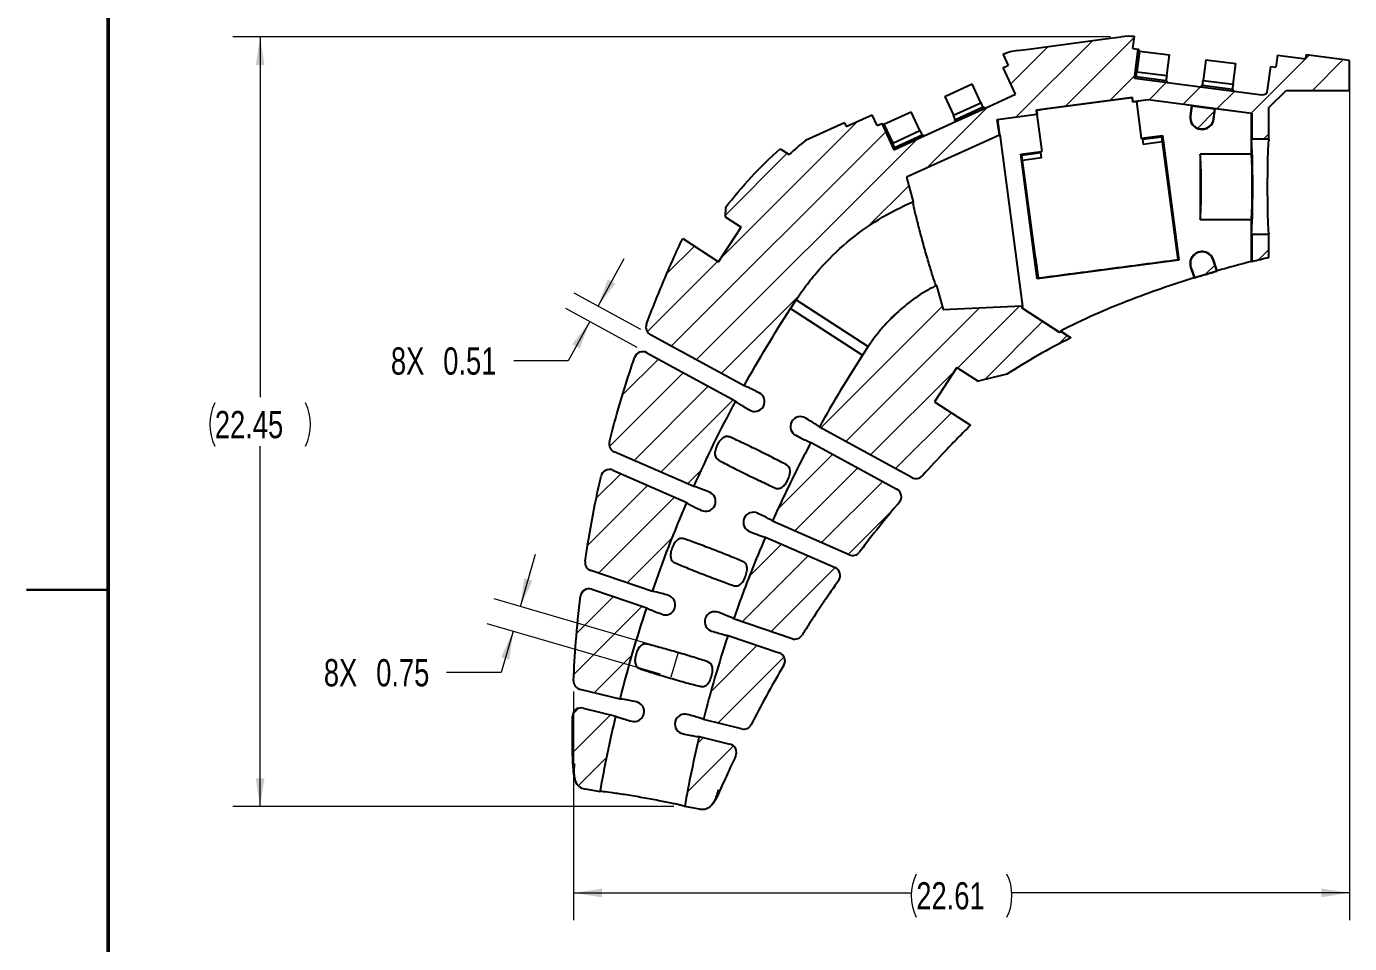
# Model space of a CAD drawing. Header units: millimetres. Extents: x 1 to 107, y 1 to 69.
# Drawn here: x 0.79 to 39.34, y 24.62 to 51.36 of the extents above; entities that cross this region are included whole.
import ezdxf

# ---------------------------------------------------------------- set-up
doc = ezdxf.new("R2010")
doc.units = ezdxf.units.MM
doc.header["$LTSCALE"] = 0.25
doc.header["$PDSIZE"] = -1
doc.linetypes.add('CENTERX2', pattern=[20.32, 12.7, -2.54, 2.54, -2.54])
doc.styles.add('SLDTEXTSTYLE0', font='TXT', dxfattribs={"width": 0.75})
doc.dimstyles.new('SLDDIMSTYLE1', dxfattribs={"dimtxt": 0.79375, "dimasz": 0.8255, "dimexe": 0, "dimexo": 0.0625, "dimgap": 0.198437, "dimtad": 0, "dimtih": 1, "dimtoh": 1, "dimrnd": 1e-09, "dimzin": 12, "dimdsep": 46, "dimtxsty": 'SLDTEXTSTYLE0', "dimsah": 1, "dimcen": 0.09, "dimadec": 0, "dimazin": 3, "dimtfac": 1, "dimtofl": 0, "dimtmove": 0, "dimatfit": 3, "dimfxl": 1, "dimfrac": 2, "dimtolj": 1, "dimtzin": 12, "dimarcsym": 0})
doc.dimstyles.new('SLDDIMSTYLE3', dxfattribs={"dimtxt": 0.79375, "dimasz": 0.8255, "dimexe": 0, "dimexo": 0.0625, "dimgap": 0.198437, "dimtad": 0, "dimtih": 1, "dimtoh": 1, "dimrnd": 1e-09, "dimdsep": 46, "dimtxsty": 'SLDTEXTSTYLE0', "dimsah": 1, "dimcen": 0.09, "dimadec": 0, "dimazin": 2, "dimtfac": 1, "dimtdec": 3, "dimtmove": 0, "dimatfit": 0, "dimfxl": 1, "dimfrac": 2, "dimtolj": 1, "dimtzin": 12, "dimarcsym": 0})
doc.dimstyles.new('SLDDIMSTYLE4', dxfattribs={"dimtxt": 0.79375, "dimasz": 0.8255, "dimexe": 0, "dimexo": 0.0625, "dimgap": 0.198437, "dimtad": 0, "dimtih": 1, "dimtoh": 1, "dimrnd": 1e-09, "dimdsep": 46, "dimtxsty": 'SLDTEXTSTYLE0', "dimsah": 1, "dimcen": 0.09, "dimadec": 0, "dimazin": 2, "dimtfac": 1, "dimtmove": 0, "dimatfit": 0, "dimfxl": 1, "dimfrac": 2, "dimtolj": 1, "dimtzin": 12, "dimarcsym": 0})

# ---------------------------------------------------------------- blocks, each defined once
blk = doc.blocks.new('_D_2')
at = {"color": 7, "linetype": 'Continuous', "lineweight": 18}
for p, q in [((15.185, 34.44), (15.63, 35.964)), ((19.474, 33.188), (14.423, 34.662)), ((19.263, 32.468), (14.213, 33.942)), ((14.975, 33.72), (14.623, 32.516)), ((14.623, 32.516), (13.036, 32.516))]:
    blk.add_line(p, q, dxfattribs=at)
for points in [[(15.185, 34.44), (15.538, 35.196), (15.294, 35.268)], [(14.975, 33.72), (14.622, 32.963), (14.865, 32.892)]]:
    blk.add_solid(points, dxfattribs=at)
at = {"color": 7, "linetype": 'Continuous', "lineweight": 18, "char_height": 0.7937, "attachment_point": 1, "style": 'SLDTEXTSTYLE0'}
for s, insert in [('8X', (9.459, 32.909)), ('0.75', (10.983, 32.909))]:
    blk.add_mtext(s, dxfattribs=dict(at, insert=insert))
blk = doc.blocks.new('_D_3')
at = {"color": 7, "linetype": 'Continuous', "lineweight": 18}
for p, q in [((17.448, 43.198), (18.208, 44.591)), ((18.694, 42.517), (16.751, 43.578)), ((18.59, 41.995), (16.507, 43.132)), ((17.204, 42.752), (16.577, 41.604)), ((16.577, 41.604), (14.99, 41.604))]:
    blk.add_line(p, q, dxfattribs=at)
for points in [[(17.448, 43.198), (17.955, 43.861), (17.732, 43.983)], [(17.204, 42.752), (16.697, 42.088), (16.92, 41.966)]]:
    blk.add_solid(points, dxfattribs=at)
at = {"color": 7, "linetype": 'Continuous', "lineweight": 18, "char_height": 0.7937, "attachment_point": 1, "style": 'SLDTEXTSTYLE0'}
for s, insert in [('8X', (11.412, 41.997)), ('0.51', (12.937, 41.997))]:
    blk.add_mtext(s, dxfattribs=dict(at, insert=insert))
blk = doc.blocks.new('_D_4')
at = {"color": 7, "linetype": 'Continuous', "lineweight": 18}
for p, q in [((32.381, 51.054), (6.808, 51.054)), ((7.602, 51.054), (7.602, 40.542)), ((7.602, 28.608), (7.602, 39.121)), ((19.654, 28.608), (6.808, 28.608))]:
    blk.add_line(p, q, dxfattribs=at)
for centre, start, end in [((7.543, 39.751), 153.4349, 206.5651), ((7.662, 39.751), 333.4349, 26.5651)]:
    blk.add_arc(centre, 1.409, start, end, dxfattribs=at)
for points in [[(7.602, 51.054), (7.475, 50.229), (7.729, 50.229)], [(7.602, 28.608), (7.729, 29.434), (7.475, 29.434)]]:
    blk.add_solid(points, dxfattribs=at)
at = {"color": 7, "linetype": 'Continuous', "lineweight": 18, "insert": (6.283, 40.144), "char_height": 0.7937, "attachment_point": 1, "style": 'SLDTEXTSTYLE0'}
blk.add_mtext('22.45', dxfattribs=at)
blk = doc.blocks.new('_D_5')
at = {"color": 7, "linetype": 'Continuous', "lineweight": 18}
for p, q in [((39.344, 50.047), (39.344, 25.298)), ((16.735, 31.963), (16.735, 25.298)), ((16.735, 26.092), (26.571, 26.092)), ((39.344, 26.092), (29.508, 26.092))]:
    blk.add_line(p, q, dxfattribs=at)
for centre, start, end in [((27.98, 26.012), 153.4349, 206.5651), ((28.099, 26.012), 333.4349, 26.5651)]:
    blk.add_arc(centre, 1.409, start, end, dxfattribs=at)
for points in [[(16.735, 26.092), (17.561, 25.965), (17.561, 26.219)], [(39.344, 26.092), (38.518, 26.219), (38.518, 25.965)]]:
    blk.add_solid(points, dxfattribs=at)
at = {"color": 7, "linetype": 'Continuous', "lineweight": 18, "insert": (26.72, 26.405), "char_height": 0.7937, "attachment_point": 1, "style": 'SLDTEXTSTYLE0'}
blk.add_mtext('22.61', dxfattribs=at)

msp = doc.modelspace()

# ---------------------------------------------------------------- hatches: boundary and pattern name
at = {"linetype": 'Continuous', "lineweight": 18}
h = msp.add_hatch(dxfattribs=at)
h.set_pattern_fill('ANSI31', scale=0.25, style=0)
edge = h.paths.add_edge_path(flags=0)
edge.add_line((21.616, 45.5), (20.962, 44.494))
edge.add_line((20.962, 44.494), (19.914, 45.175))
edge.add_spline(control_points=[(19.914, 45.175), (19.82, 44.971), (19.631, 44.564), (19.275, 43.741), (19.023, 43.109), (18.862, 42.682), (18.859, 42.672)], knot_values=[0, 0, 0, 0, 0.039417, 0.078928, 0.158207, 0.160045, 0.160045, 0.160045, 0.160045], weights=[1, 1, 1, 1, 1, 1, 1], degree=3, periodic=0)
edge.add_arc((19.093, 42.584), 0.25, 159.4309, 241.3603)
edge.add_line((18.973, 42.365), (21.703, 40.874))
edge.add_spline(control_points=[(21.703, 40.874), (22.132, 41.648), (22.588, 42.408), (23.059, 43.132)], knot_values=[0, 0, 0, 0, 0.114096, 0.114096, 0.114096, 0.114096], weights=[1, 1, 1, 1], degree=3, periodic=0)
edge.add_line((23.059, 43.132), (23.225, 43.389))
edge.add_spline(control_points=[(23.225, 43.389), (23.303, 43.508), (23.4, 43.648), (23.587, 43.9), (23.685, 44.023), (23.99, 44.384), (24.209, 44.612), (24.907, 45.258), (25.429, 45.636), (26.203, 46.053), (26.416, 46.155), (26.632, 46.246)], knot_values=[0, 0, 0, 0, 0.017506, 0.017506, 0.035012, 0.035012, 0.070025, 0.070025, 0.140049, 0.140049, 0.166151, 0.166151, 0.166151, 0.166151], weights=[1, 1, 1, 1, 1, 1, 1, 1, 1, 1, 1, 1], degree=3, periodic=0)
edge.add_line((26.632, 46.246), (26.436, 46.956))
edge.add_line((26.436, 46.956), (29.14, 48.181))
edge.add_line((29.14, 48.181), (29.079, 48.642))
edge.add_line((29.079, 48.642), (30.235, 48.795))
edge.add_line((30.235, 48.795), (30.219, 48.919))
edge.add_line((30.219, 48.919), (33.017, 49.289))
edge.add_line((33.017, 49.289), (33.033, 49.165))
edge.add_line((33.033, 49.165), (33.472, 49.223))
edge.add_line((33.472, 49.223), (36.497, 48.828))
edge.add_line((36.497, 48.828), (36.497, 48.064))
edge.add_line((36.497, 48.064), (36.996, 48.064))
edge.add_line((36.996, 48.064), (36.996, 48.989))
edge.add_line((36.996, 48.989), (37.496, 49.489))
edge.add_line((37.496, 49.489), (39.344, 49.489))
edge.add_line((39.344, 49.489), (39.344, 50.364))
edge.add_line((39.344, 50.364), (38.083, 50.529))
edge.add_line((38.083, 50.529), (38.067, 50.406))
edge.add_line((38.067, 50.406), (37.244, 50.514))
edge.add_line((37.244, 50.514), (37.199, 50.167))
edge.add_line((37.199, 50.167), (37.049, 50.186))
edge.add_line((37.049, 50.186), (36.958, 49.493))
edge.add_ellipse((36.809, 49.513), major_axis=(0.092, -0.119), ratio=0.998783, start_angle=-44.9302, end_angle=44.9302, ccw=False)
edge.add_line((36.79, 49.364), (35.973, 49.471))
edge.add_line((35.973, 49.471), (35.006, 49.597))
edge.add_line((35.006, 49.597), (34.04, 49.724))
edge.add_line((34.04, 49.724), (33.074, 49.85))
edge.add_line((33.074, 49.85), (33.184, 50.692))
edge.add_line((33.184, 50.692), (33.034, 50.711))
edge.add_line((33.034, 50.711), (33.08, 51.058))
edge.add_arc((32.905, 49.492), 1.576, 83.6398, 97.5299)
edge.add_line((32.698, 51.054), (32.374, 51.011))
edge.add_line((32.374, 51.011), (29.995, 50.697))
edge.add_line((29.995, 50.697), (29.671, 50.654))
edge.add_arc((29.877, 49.092), 1.576, 97.5299, 113.5951)
edge.add_line((29.247, 50.536), (29.393, 50.218))
edge.add_line((29.393, 50.218), (29.255, 50.155))
edge.add_line((29.255, 50.155), (29.61, 49.384))
edge.add_line((29.61, 49.384), (28.724, 48.977))
edge.add_line((28.724, 48.977), (27.839, 48.57))
edge.add_line((27.839, 48.57), (26.954, 48.163))
edge.add_line((26.954, 48.163), (26.068, 47.756))
edge.add_line((26.068, 47.756), (25.714, 48.527))
edge.add_line((25.714, 48.527), (25.576, 48.464))
edge.add_line((25.576, 48.464), (25.43, 48.782))
edge.add_line((25.43, 48.782), (24.676, 48.435))
edge.add_line((24.676, 48.435), (24.624, 48.548))
edge.add_line((24.624, 48.548), (23.495, 48.029))
edge.add_arc((31.326, 38.26), 12.521, 128.7185, 131.606)
edge.add_line((23.013, 47.622), (22.752, 47.791))
edge.add_spline(control_points=[(22.752, 47.791), (22.652, 47.702), (22.554, 47.61), (22.458, 47.518), (21.991, 47.071), (21.557, 46.587), (21.163, 46.074)], knot_values=[0.002844, 0.002844, 0.002844, 0.002844, 0.003246, 0.003246, 0.003246, 0.005192, 0.005192, 0.005192, 0.005192], weights=[1, 1, 1, 1, 1, 1, 1], degree=3, periodic=0)
edge.add_spline(control_points=[(21.163, 46.074), (21.158, 45.984), (21.153, 45.894), (21.148, 45.804)], knot_values=[0, 0, 0, 0, 1, 1, 1, 1], weights=[1, 1, 1, 1], degree=3, periodic=0)
edge.add_line((21.148, 45.804), (21.616, 45.5))
h = msp.add_hatch(dxfattribs=at)
h.set_pattern_fill('ANSI31', scale=0.25, style=0)
edge = h.paths.add_edge_path(flags=0)
edge.add_line((34.747, 49.034), (34.709, 48.748))
edge.add_arc((35.045, 48.704), 0.339, 172.5491, 352.5491)
edge.add_line((35.381, 48.66), (35.419, 48.946))
edge.add_line((35.419, 48.946), (34.747, 49.034))
h = msp.add_hatch(dxfattribs=at)
h.set_pattern_fill('ANSI31', scale=0.25, style=0)
edge = h.paths.add_edge_path(flags=0)
edge.add_line((36.497, 45.294), (36.497, 44.493))
edge.add_arc((44.094, 14.464), 30.975, 103.2482, 104.1981, ccw=False)
edge.add_line((36.996, 44.615), (36.996, 45.294))
edge.add_line((36.996, 45.294), (36.497, 45.294))
h = msp.add_hatch(dxfattribs=at)
h.set_pattern_fill('ANSI31', scale=0.25, style=0)
edge = h.paths.add_edge_path(flags=0)
edge.add_line((35.475, 44.228), (35.367, 44.552))
edge.add_arc((35.045, 44.444), 0.339, 18.5217, 198.5217)
edge.add_line((34.724, 44.337), (34.826, 44.032))
edge.add_line((34.826, 44.032), (35.475, 44.228))
h = msp.add_hatch(dxfattribs=at)
h.set_pattern_fill('ANSI31', scale=0.25, style=0)
edge = h.paths.add_edge_path(flags=0)
edge.add_line((27.252, 40.409), (27.906, 41.416))
edge.add_line((27.906, 41.416), (28.52, 41.017))
edge.add_spline(control_points=[(28.52, 41.017), (28.8, 41.084), (29.079, 41.152), (29.358, 41.22)], knot_values=[0, 0, 0, 0, 1, 1, 1, 1], weights=[1, 1, 1, 1], degree=3, periodic=0)
edge.add_spline(control_points=[(29.358, 41.22), (29.94, 41.59), (30.535, 41.932), (31.223, 42.277)], knot_values=[0, 0, 0, 0, 1, 1, 1, 1], weights=[1, 1, 1, 1], degree=3, periodic=0)
edge.add_line((31.223, 42.277), (30.951, 42.454))
edge.add_line((30.951, 42.454), (30.891, 42.432))
edge.add_line((30.891, 42.432), (29.807, 43.137))
edge.add_line((29.807, 43.137), (29.797, 43.209))
edge.add_line((29.797, 43.209), (27.499, 43.1))
edge.add_line((27.499, 43.1), (27.305, 43.804))
edge.add_spline(control_points=[(27.305, 43.804), (27.263, 43.783), (27.221, 43.761), (26.806, 43.538), (26.455, 43.284), (25.981, 42.846), (25.832, 42.691), (25.627, 42.448), (25.562, 42.365), (25.437, 42.198), (25.385, 42.124), (25.322, 42.027)], knot_values=[0.132251, 0.132251, 0.132251, 0.132251, 0.140049, 0.140049, 0.210074, 0.210074, 0.245086, 0.245086, 0.262592, 0.262592, 0.280098, 0.280098, 0.280098, 0.280098], weights=[1, 1, 1, 1, 1, 1, 1, 1, 1, 1, 1, 1], degree=3, periodic=0)
edge.add_line((25.322, 42.027), (25.156, 41.771))
edge.add_spline(control_points=[(25.156, 41.771), (24.705, 41.077), (24.289, 40.384), (23.897, 39.676)], knot_values=[0.293731, 0.293731, 0.293731, 0.293731, 0.406778, 0.406778, 0.406778, 0.406778], weights=[1, 1, 1, 1], degree=3, periodic=0)
edge.add_line((23.897, 39.676), (26.593, 38.203))
edge.add_arc((26.712, 38.423), 0.25, 241.3603, 318.0987)
edge.add_spline(control_points=[(26.899, 38.256), (27.12, 38.503), (27.463, 38.874), (27.933, 39.361), (28.178, 39.606), (28.301, 39.728)], knot_values=[0, 0, 0, 0, 0.074812, 0.114322, 0.15374, 0.15374, 0.15374, 0.15374], weights=[1, 1, 1, 1, 1, 1], degree=3, periodic=0)
edge.add_line((28.301, 39.728), (27.252, 40.409))
h = msp.add_hatch(dxfattribs=at)
h.set_pattern_fill('ANSI31', scale=0.25, style=0)
edge = h.paths.add_edge_path(flags=0)
edge.add_spline(control_points=[(18.512, 41.704), (18.482, 41.615), (18.31, 41.102), (18.056, 40.284), (17.856, 39.551), (17.777, 39.246)], knot_values=[0.22108, 0.22108, 0.22108, 0.22108, 0.237792, 0.317638, 0.37452, 0.37452, 0.37452, 0.37452], weights=[1, 1, 1, 1, 1, 1], degree=3, periodic=0)
edge.add_arc((18.019, 39.183), 0.25, 165.5217, 246.3152)
edge.add_line((17.919, 38.954), (20.239, 37.937))
edge.add_spline(control_points=[(20.239, 37.937), (20.525, 38.58), (20.83, 39.214), (21.252, 40.036), (21.355, 40.232), (21.46, 40.427)], knot_values=[0, 0, 0, 0, 0.091082, 0.091082, 0.119667, 0.119667, 0.119667, 0.119667], weights=[1, 1, 1, 1, 1, 1], degree=3, periodic=0)
edge.add_line((21.46, 40.427), (18.869, 41.843))
edge.add_arc((18.749, 41.623), 0.25, 61.3603, 161.1824)
h = msp.add_hatch(dxfattribs=at)
h.set_pattern_fill('ANSI31', scale=0.25, style=0)
edge = h.paths.add_edge_path(flags=0)
edge.add_spline(control_points=[(25.065, 36.03), (25.204, 36.214), (25.564, 36.681), (25.955, 37.161), (26.205, 37.458), (26.226, 37.483)], knot_values=[0, 0, 0, 0, 0.051354, 0.131199, 0.138403, 0.138403, 0.138403, 0.138403], weights=[1, 1, 1, 1, 1, 1], degree=3, periodic=0)
edge.add_arc((26.035, 37.644), 0.25, 319.8224, 421.3603)
edge.add_line((26.155, 37.864), (23.654, 39.229))
edge.add_spline(control_points=[(23.654, 39.229), (23.559, 39.053), (23.466, 38.876), (23.077, 38.117), (22.794, 37.529), (22.528, 36.933)], knot_values=[0.43041, 0.43041, 0.43041, 0.43041, 0.458254, 0.458254, 0.548623, 0.548623, 0.548623, 0.548623], weights=[1, 1, 1, 1, 1, 1], degree=3, periodic=0)
edge.add_line((22.528, 36.933), (24.765, 35.951))
edge.add_arc((24.865, 36.18), 0.25, 246.3152, 322.9318)
h = msp.add_hatch(dxfattribs=at)
h.set_pattern_fill('ANSI31', scale=0.25, style=0)
edge = h.paths.add_edge_path(flags=0)
edge.add_spline(control_points=[(17.534, 38.243), (17.484, 38.021), (17.343, 37.366), (17.191, 36.54), (17.096, 35.937), (17.071, 35.767)], knot_values=[0.436695, 0.436695, 0.436695, 0.436695, 0.477919, 0.558258, 0.589753, 0.589753, 0.589753, 0.589753], weights=[1, 1, 1, 1, 1, 1], degree=3, periodic=0)
edge.add_arc((17.318, 35.73), 0.25, 171.5309, 251.2701)
edge.add_line((17.238, 35.493), (19.031, 34.885))
edge.add_spline(control_points=[(19.031, 34.885), (19.204, 35.383), (19.387, 35.877), (19.726, 36.737), (19.877, 37.105), (20.035, 37.471)], knot_values=[0, 0, 0, 0, 0.068122, 0.068122, 0.11964, 0.11964, 0.11964, 0.11964], weights=[1, 1, 1, 1, 1, 1], degree=3, periodic=0)
edge.add_line((20.035, 37.471), (17.879, 38.417))
edge.add_arc((17.778, 38.188), 0.25, 66.3152, 167.2674)
h = msp.add_hatch(dxfattribs=at)
h.set_pattern_fill('ANSI31', scale=0.25, style=0)
edge = h.paths.add_edge_path(flags=0)
edge.add_spline(control_points=[(23.394, 33.609), (23.459, 33.712), (23.722, 34.126), (24.077, 34.658), (24.372, 35.08), (24.459, 35.202)], knot_values=[0, 0, 0, 0, 0.026784, 0.107123, 0.140358, 0.140358, 0.140358, 0.140358], weights=[1, 1, 1, 1, 1, 1], degree=3, periodic=0)
edge.add_arc((24.255, 35.347), 0.25, 324.6467, 426.3152)
edge.add_line((24.355, 35.576), (22.324, 36.467))
edge.add_spline(control_points=[(22.324, 36.467), (22.179, 36.13), (22.04, 35.791), (21.727, 34.998), (21.558, 34.542), (21.399, 34.083)], knot_values=[0.572075, 0.572075, 0.572075, 0.572075, 0.622778, 0.622778, 0.690079, 0.690079, 0.690079, 0.690079], weights=[1, 1, 1, 1, 1, 1], degree=3, periodic=0)
edge.add_line((21.399, 34.083), (23.102, 33.505))
edge.add_arc((23.182, 33.742), 0.25, 251.2701, 327.8523)
h = msp.add_hatch(dxfattribs=at)
h.set_pattern_fill('ANSI31', scale=0.25, style=0)
edge = h.paths.add_edge_path(flags=0)
edge.add_spline(control_points=[(16.934, 34.741), (16.882, 34.298), (16.802, 33.477), (16.752, 32.658), (16.735, 32.281)], knot_values=[0.653159, 0.653159, 0.653159, 0.653159, 0.735171, 0.805604, 0.805604, 0.805604, 0.805604], weights=[1, 1, 1, 1, 1], degree=3, periodic=0)
edge.add_arc((16.985, 32.27), 0.25, 177.4633, 256.225)
edge.add_line((16.925, 32.027), (18.089, 31.742))
edge.add_spline(control_points=[(18.089, 31.742), (18.316, 32.638), (18.576, 33.526), (18.868, 34.404)], knot_values=[0, 0, 0, 0, 0.119694, 0.119694, 0.119694, 0.119694], weights=[1, 1, 1, 1], degree=3, periodic=0)
edge.add_line((18.868, 34.404), (17.263, 34.948))
edge.add_arc((17.182, 34.711), 0.25, 71.2701, 173.2837)
h = msp.add_hatch(dxfattribs=at)
h.set_pattern_fill('ANSI31', scale=0.25, style=0)
edge = h.paths.add_edge_path(flags=0)
edge.add_spline(control_points=[(21.911, 31.003), (22.052, 31.278), (22.361, 31.861), (22.685, 32.432), (22.861, 32.732)], knot_values=[0, 0, 0, 0, 0.066572, 0.142208, 0.142208, 0.142208, 0.142208], weights=[1, 1, 1, 1, 1], degree=3, periodic=0)
edge.add_arc((22.646, 32.859), 0.25, 329.5685, 431.2701)
edge.add_line((22.726, 33.096), (21.235, 33.601))
edge.add_spline(control_points=[(21.235, 33.601), (20.966, 32.791), (20.727, 31.972), (20.517, 31.146)], knot_values=[0.713532, 0.713532, 0.713532, 0.713532, 0.831663, 0.831663, 0.831663, 0.831663], weights=[1, 1, 1, 1], degree=3, periodic=0)
edge.add_line((20.517, 31.146), (21.629, 30.874))
edge.add_arc((21.689, 31.117), 0.25, 256.225, 332.8713)
h = msp.add_hatch(dxfattribs=at)
h.set_pattern_fill('ANSI31', scale=0.25, style=0)
edge = h.paths.add_edge_path(flags=0)
edge.add_spline(control_points=[(16.715, 29.852), (16.726, 29.459), (16.884, 29.152), (17.091, 29.116)], knot_values=[0, 0, 0, 0, 1, 1, 1, 1], weights=[1, 1, 1, 1], degree=3, periodic=0)
edge.add_line((17.091, 29.116), (17.51, 29.042))
edge.add_spline(control_points=[(17.51, 29.042), (17.64, 29.781), (17.793, 30.517), (17.968, 31.248)], knot_values=[0, 0, 0, 0, 0.097368, 0.097368, 0.097368, 0.097368], weights=[1, 1, 1, 1], degree=3, periodic=0)
edge.add_line((17.968, 31.248), (17.015, 31.482))
edge.add_arc((16.955, 31.239), 0.25, 76.225, 179.2231)
edge.add_spline(control_points=[(16.705, 31.242), (16.702, 31.02), (16.7, 30.564), (16.707, 30.101), (16.714, 29.86), (16.715, 29.852)], knot_values=[0.870328, 0.870328, 0.870328, 0.870328, 0.911882, 0.955967, 0.957477, 0.957477, 0.957477, 0.957477], weights=[1, 1, 1, 1, 1, 1], degree=3, periodic=0)
h = msp.add_hatch(dxfattribs=at)
h.set_pattern_fill('ANSI31', scale=0.25, style=0)
edge = h.paths.add_edge_path(flags=0)
edge.add_spline(control_points=[(20.402, 28.532), (20.682, 28.483), (20.847, 28.727), (21, 29.081)], knot_values=[0, 0, 0, 0, 1, 1, 1, 1], weights=[1, 1, 1, 1], degree=3, periodic=0)
edge.add_spline(control_points=[(21, 29.081), (21.078, 29.259), (21.228, 29.595), (21.383, 29.927), (21.457, 30.083)], knot_values=[0, 0, 0, 0, 0.0414, 0.078277, 0.078277, 0.078277, 0.078277], weights=[1, 1, 1, 1, 1], degree=3, periodic=0)
edge.add_arc((21.232, 30.19), 0.25, 334.5858, 436.225)
edge.add_line((21.291, 30.433), (20.396, 30.653))
edge.add_spline(control_points=[(20.396, 30.653), (20.234, 29.975), (20.093, 29.293), (19.972, 28.608)], knot_values=[0.85516, 0.85516, 0.85516, 0.85516, 0.951825, 0.951825, 0.951825, 0.951825], weights=[1, 1, 1, 1], degree=3, periodic=0)
edge.add_line((19.972, 28.608), (20.402, 28.532))

# ---------------------------------------------------------------- linework, layer by layer
at = {"color": 7, "linetype": 'Continuous', "lineweight": 50}
msp.add_line((3.175, 3.175), (3.175, 66.675), dxfattribs=at)
at = {"color": 7, "linetype": 'Continuous', "lineweight": 25}
for p, q in [((29.995, 50.697), (32.374, 51.011)), ((32.374, 51.011), (32.698, 51.054)), ((33.034, 50.711), (33.08, 51.058)), ((29.247, 50.536), (29.393, 50.218)), ((29.671, 50.654), (29.995, 50.697)), ((33.034, 50.711), (33.184, 50.692)), ((33.074, 49.85), (33.184, 50.692)), ((33.226, 50.637), (33.148, 50.036)), ((33.226, 50.637), (33.184, 50.692)), ((33.226, 50.637), (34.095, 50.523)), ((34.017, 49.922), (34.095, 50.523)), ((37.244, 50.514), (37.199, 50.167)), ((37.244, 50.514), (38.067, 50.406)), ((38.067, 50.406), (38.083, 50.529)), ((39.344, 50.364), (38.083, 50.529)), ((29.255, 50.155), (29.393, 50.218)), ((29.61, 49.384), (29.255, 50.155)), ((35.159, 50.384), (35.08, 49.783)), ((35.159, 50.384), (36.028, 50.271)), ((35.949, 49.669), (36.028, 50.271)), ((36.958, 49.493), (37.049, 50.186)), ((37.049, 50.186), (37.199, 50.167)), ((39.344, 49.489), (39.344, 50.364)), ((33.074, 49.85), (33.123, 49.888)), ((33.074, 49.85), (34.04, 49.724)), ((34.002, 49.773), (33.123, 49.888)), ((33.148, 50.036), (34.017, 49.922)), ((34.04, 49.724), (34.002, 49.773)), ((35.08, 49.783), (35.949, 49.669)), ((27.549, 49.317), (28.346, 49.683)), ((28.599, 49.132), (28.346, 49.683)), ((28.724, 48.977), (29.61, 49.384)), ((34.04, 49.724), (35.006, 49.597)), ((35.006, 49.597), (35.056, 49.635)), ((35.006, 49.597), (35.973, 49.471)), ((35.935, 49.52), (35.056, 49.635)), ((35.973, 49.471), (35.935, 49.52)), ((35.973, 49.471), (36.79, 49.364)), ((36.996, 48.989), (37.496, 49.489)), ((37.496, 49.489), (39.344, 49.489)), ((27.549, 49.317), (27.803, 48.766)), ((27.803, 48.766), (28.599, 49.132)), ((27.839, 48.57), (28.724, 48.977)), ((28.666, 48.998), (27.861, 48.628)), ((28.724, 48.977), (28.666, 48.998)), ((30.219, 48.919), (33.017, 49.289)), ((32.926, 49.266), (30.412, 48.933)), ((33.007, 49.276), (33.017, 49.289)), ((33.007, 49.276), (33.023, 49.152)), ((33.033, 49.165), (33.017, 49.289)), ((33.033, 49.165), (33.023, 49.152)), ((33.033, 49.165), (33.472, 49.223)), ((33.472, 49.212), (33.134, 49.167)), ((33.134, 49.167), (33.275, 48.096)), ((33.472, 49.223), (36.497, 48.828)), ((33.472, 49.212), (33.472, 49.223)), ((34.737, 49.046), (33.472, 49.212)), ((34.737, 49.046), (34.698, 48.749)), ((34.747, 49.034), (34.709, 48.748)), ((35.431, 48.956), (34.737, 49.046)), ((34.747, 49.034), (34.737, 49.046)), ((35.419, 48.946), (34.747, 49.034)), ((36.996, 48.064), (36.996, 48.989)), ((24.676, 48.435), (25.43, 48.782)), ((25.576, 48.464), (25.43, 48.782)), ((25.779, 48.503), (26.575, 48.869)), ((26.828, 48.318), (26.575, 48.869)), ((27.839, 48.57), (27.861, 48.628)), ((29.079, 48.642), (30.235, 48.795)), ((29.14, 48.181), (29.079, 48.642)), ((29.091, 48.633), (29.079, 48.642)), ((30.237, 48.784), (29.091, 48.633)), ((29.091, 48.633), (29.149, 48.197)), ((30.235, 48.795), (30.219, 48.919)), ((30.225, 48.914), (30.219, 48.919)), ((30.225, 48.914), (30.241, 48.79)), ((30.241, 48.79), (30.235, 48.795)), ((30.237, 48.784), (30.241, 48.79)), ((30.237, 48.784), (30.378, 47.713)), ((34.709, 48.748), (34.698, 48.749)), ((35.381, 48.66), (35.419, 48.946)), ((35.381, 48.66), (35.392, 48.658)), ((35.392, 48.658), (35.431, 48.956)), ((35.419, 48.946), (35.431, 48.956)), ((36.486, 48.818), (35.431, 48.956)), ((36.486, 48.818), (36.497, 48.828)), ((36.486, 48.027), (36.486, 48.818)), ((36.497, 48.828), (36.497, 48.064)), ((24.624, 48.548), (23.495, 48.029)), ((24.624, 48.548), (24.676, 48.435)), ((25.576, 48.464), (25.714, 48.527)), ((25.714, 48.527), (26.068, 47.756)), ((25.714, 48.527), (25.779, 48.503)), ((25.779, 48.503), (26.032, 47.952)), ((26.032, 47.952), (26.828, 48.318)), ((26.954, 48.163), (27.839, 48.57)), ((29.149, 48.197), (29.14, 48.181)), ((29.16, 48.202), (29.149, 48.197)), ((29.821, 43.199), (29.16, 48.202)), ((26.068, 47.756), (26.954, 48.163)), ((26.068, 47.756), (26.09, 47.814)), ((26.896, 48.184), (26.09, 47.814)), ((29.14, 48.181), (26.436, 46.956)), ((26.954, 48.163), (26.896, 48.184)), ((33.275, 48.096), (33.891, 48.177)), ((33.312, 48.068), (33.275, 48.096)), ((33.312, 48.068), (33.863, 48.141)), ((33.312, 48.068), (33.332, 47.913)), ((33.884, 47.986), (33.332, 47.913)), ((33.863, 48.141), (33.891, 48.177)), ((33.863, 48.141), (33.884, 47.986)), ((33.884, 47.986), (34.261, 45.131)), ((33.891, 48.177), (34.372, 44.537)), ((36.486, 47.627), (36.486, 48.027)), ((36.996, 48.064), (36.497, 48.064)), ((22.752, 47.791), (23.013, 47.622)), ((29.762, 47.631), (30.378, 47.713)), ((30.243, 43.992), (29.762, 47.631)), ((29.799, 47.603), (29.762, 47.631)), ((29.799, 47.603), (30.35, 47.676)), ((29.819, 47.448), (29.799, 47.603)), ((30.371, 47.521), (29.819, 47.448)), ((30.194, 44.615), (29.819, 47.448)), ((30.35, 47.676), (30.378, 47.713)), ((30.371, 47.521), (30.35, 47.676)), ((36.486, 47.627), (34.996, 47.627)), ((34.996, 47.627), (34.996, 45.731)), ((26.436, 46.956), (26.632, 46.246)), ((21.163, 46.074), (21.148, 45.804)), ((20.962, 44.494), (21.616, 45.5)), ((21.148, 45.804), (21.616, 45.5)), ((34.996, 45.731), (36.486, 45.731)), ((36.486, 45.331), (36.486, 45.731)), ((19.914, 45.175), (20.962, 44.494)), ((36.486, 44.502), (36.486, 45.331)), ((36.497, 45.294), (36.996, 45.294)), ((36.497, 45.294), (36.497, 44.493)), ((36.996, 44.615), (36.996, 45.294)), ((34.372, 44.537), (30.243, 43.992)), ((34.346, 44.558), (34.372, 44.537)), ((34.724, 44.337), (34.714, 44.333)), ((34.714, 44.333), (34.816, 44.029)), ((34.724, 44.337), (34.826, 44.032)), ((35.367, 44.552), (35.377, 44.556)), ((35.475, 44.228), (35.367, 44.552)), ((35.486, 44.231), (35.377, 44.556)), ((36.497, 44.493), (36.486, 44.502)), ((30.267, 44.022), (30.243, 43.992)), ((34.823, 44.025), (34.816, 44.029)), ((34.826, 44.032), (34.823, 44.025)), ((34.826, 44.032), (35.475, 44.228)), ((35.475, 44.228), (35.482, 44.224)), ((35.482, 44.224), (35.486, 44.231)), ((27.305, 43.804), (27.499, 43.1)), ((23.059, 43.132), (23.225, 43.389)), ((23.225, 43.389), (25.322, 42.027)), ((27.499, 43.1), (29.797, 43.209)), ((29.807, 43.137), (29.797, 43.209)), ((29.797, 43.209), (29.81, 43.198)), ((29.821, 43.199), (29.81, 43.198)), ((29.81, 43.198), (29.817, 43.143)), ((23.059, 43.132), (25.156, 41.771)), ((29.817, 43.143), (29.807, 43.137)), ((30.891, 42.432), (29.807, 43.137)), ((29.817, 43.143), (30.893, 42.445)), ((30.951, 42.454), (30.891, 42.432)), ((30.893, 42.445), (30.891, 42.432)), ((30.893, 42.445), (30.939, 42.461)), ((30.922, 42.472), (30.939, 42.461)), ((30.939, 42.461), (30.951, 42.46)), ((30.951, 42.454), (30.951, 42.46)), ((30.951, 42.46), (31.215, 42.289)), ((30.951, 42.454), (31.223, 42.277)), ((21.703, 40.874), (18.973, 42.365)), ((25.322, 42.027), (25.156, 41.771)), ((18.869, 41.843), (21.46, 40.427)), ((27.906, 41.416), (27.252, 40.409)), ((27.906, 41.416), (28.52, 41.017)), ((29.358, 41.22), (28.52, 41.017)), ((27.252, 40.409), (28.301, 39.728)), ((26.593, 38.203), (23.897, 39.676)), ((20.239, 37.937), (17.919, 38.954)), ((23.654, 39.229), (26.155, 37.864)), ((17.879, 38.417), (20.035, 37.471)), ((24.765, 35.951), (22.528, 36.933)), ((22.324, 36.467), (24.355, 35.576)), ((19.031, 34.885), (17.238, 35.493)), ((0.793, 34.925), (3.175, 34.925)), ((3.175, 34.925), (0.794, 34.925)), ((17.263, 34.948), (18.868, 34.404)), ((23.102, 33.505), (21.399, 34.083)), ((21.235, 33.601), (22.726, 33.096)), ((18.089, 31.742), (16.925, 32.027)), ((17.015, 31.482), (17.968, 31.248)), ((21.629, 30.874), (20.517, 31.146)), ((20.396, 30.653), (21.291, 30.433)), ((17.51, 29.042), (17.091, 29.116)), ((20.402, 28.532), (19.972, 28.608))]:
    msp.add_line(p, q, dxfattribs=at)
at = {"color": 7, "linetype": 'CENTERX2', "lineweight": 18}
msp.add_line((19.778, 33.099), (19.568, 32.379), dxfattribs=at)
at = {"color": 7, "linetype": 'Continuous', "lineweight": 25}
for centre, radius, start, end in [((32.905, 49.492), 1.576, 83.6398, 97.5299), ((29.877, 49.092), 1.576, 97.5299, 113.5951), ((35.045, 48.704), 0.35, 172.5491, 352.5491), ((35.045, 48.704), 0.339, 172.5491, 352.5491), ((31.326, 38.26), 12.521, 128.7185, 131.606), ((35.045, 44.444), 0.35, 18.5217, 198.5217), ((35.045, 44.444), 0.339, 18.5217, 198.5217), ((44.094, 14.464), 30.986, 104.2141, 106.1293), ((44.094, 14.464), 30.975, 103.2482, 104.1981), ((44.094, 14.464), 30.986, 107.4243, 111.1653), ((40.536, 23.655), 21.131, 111.1653, 117.0623), ((19.093, 42.584), 0.25, 159.4309, 241.3603), ((18.749, 41.623), 0.25, 61.3603, 161.1824), ((18.019, 39.183), 0.25, 165.5217, 246.3152), ((17.778, 38.188), 0.25, 66.3152, 167.2674), ((26.712, 38.423), 0.25, 241.3603, 318.0987), ((26.035, 37.644), 0.25, 319.8224, 61.3603), ((24.865, 36.18), 0.25, 246.3152, 322.9318), ((17.318, 35.73), 0.25, 171.5309, 251.2701), ((24.255, 35.347), 0.25, 324.6467, 66.3152), ((17.182, 34.711), 0.25, 71.2701, 173.2837), ((23.182, 33.742), 0.25, 251.2701, 327.8523), ((22.646, 32.859), 0.25, 329.5685, 71.2701), ((16.985, 32.27), 0.25, 177.4633, 256.225), ((16.955, 31.239), 0.25, 76.225, 179.2231), ((21.689, 31.117), 0.25, 256.225, 332.8713), ((21.232, 30.19), 0.25, 334.5858, 76.225)]:
    msp.add_arc(centre, radius, start, end, dxfattribs=at)
for centre, major_axis, ratio, start_param, end_param in [((33.142, 50.036), (0.019, 0.149), 0.034921, 3.176499, 4.712389), ((34.022, 49.921), (0.019, 0.149), 0.034921, 1.570796, 3.106686), ((35.075, 49.784), (0.019, 0.149), 0.034921, 3.176499, 4.712389), ((35.954, 49.669), (0.019, 0.149), 0.034921, 1.570796, 3.106686), ((36.809, 49.513), (0.092, -0.119), 0.998783, 5.498396, 7.067974), ((28.604, 49.135), (-0.063, 0.136), 0.034921, 1.570796, 3.106686), ((32.927, 49.259), (0.198, 0.026), 0.034921, 1.151382, 1.570796), ((32.943, 49.135), (0.198, 0.026), 0.034921, 0.262714, 1.151382), ((27.798, 48.764), (-0.063, 0.136), 0.034921, 3.176499, 4.712389), ((30.413, 48.927), (0.198, 0.026), 0.034921, 1.570796, 2.787526), ((26.833, 48.321), (-0.063, 0.136), 0.034921, 1.570796, 3.106686), ((26.027, 47.95), (-0.063, 0.136), 0.034921, 3.176499, 4.712389), ((36.497, 46.679), (0, 1.385), 0.034921, 0, 0.231299), ((36.475, 46.679), (0, 1.385), 0.034921, 3.372891, 6.051887), ((36.996, 46.679), (0, 1.385), 0.034921, 0, 3.141593), ((34.985, 46.679), (0, 1), 0.034921, 3.464685, 5.960093), ((36.475, 46.679), (0, 1), 0.034921, 3.464685, 5.960093), ((36.497, 46.679), (0, 1.385), 0.034921, 2.910294, 3.141593)]:
    msp.add_ellipse(centre, major_axis=major_axis, ratio=ratio, start_param=start_param, end_param=end_param, dxfattribs=at)
for points in [[(21.163, 46.074), (21.639, 46.694), (22.17, 47.268), (22.752, 47.791)], [(34.261, 45.131), (34.289, 44.938), (34.318, 44.747), (34.346, 44.558)], [(30.194, 44.615), (30.218, 44.417), (30.243, 44.219), (30.267, 44.022)], [(34.823, 44.025), (35.04, 44.092), (35.266, 44.16), (35.482, 44.224)], [(21.703, 40.874), (22.132, 41.648), (22.588, 42.408), (23.059, 43.132)], [(31.215, 42.289), (31.222, 42.282), (31.225, 42.277), (31.223, 42.277)], [(25.156, 41.771), (24.705, 41.077), (24.289, 40.384), (23.897, 39.676)], [(20.239, 37.937), (20.615, 38.781), (21.021, 39.61), (21.46, 40.427)], [(21.46, 40.427), (21.46, 40.427), (21.46, 40.427), (21.46, 40.427)], [(23.897, 39.676), (23.897, 39.676), (23.897, 39.676), (23.897, 39.676)], [(19.031, 34.885), (19.334, 35.759), (19.669, 36.622), (20.035, 37.471)], [(20.035, 37.471), (20.035, 37.471), (20.035, 37.471), (20.035, 37.471)], [(22.528, 36.933), (22.528, 36.933), (22.528, 36.933), (22.528, 36.933)], [(18.089, 31.742), (18.316, 32.638), (18.576, 33.526), (18.868, 34.404)], [(18.868, 34.404), (18.868, 34.404), (18.868, 34.404), (18.868, 34.404)], [(21.399, 34.083), (21.399, 34.083), (21.399, 34.083), (21.399, 34.083)], [(21.235, 33.601), (20.966, 32.791), (20.727, 31.972), (20.517, 31.146)], [(17.51, 29.042), (17.64, 29.781), (17.793, 30.517), (17.968, 31.248)], [(17.968, 31.248), (17.968, 31.248), (17.968, 31.248), (17.968, 31.248)], [(20.517, 31.146), (20.517, 31.146), (20.517, 31.146), (20.517, 31.146)], [(20.396, 30.653), (20.234, 29.975), (20.093, 29.293), (19.972, 28.608)]]:
    msp.add_open_spline(points, degree=3, dxfattribs=at)
for points, knots in [([(23.225, 43.389), (23.271, 43.46), (23.324, 43.538), (23.434, 43.694), (23.49, 43.77), (23.659, 43.992), (23.778, 44.137), (24.15, 44.556), (24.419, 44.819), (24.996, 45.306), (25.303, 45.529), (25.95, 45.927), (26.288, 46.101), (26.632, 46.246)], [0, 0, 0, 0, 0.0625, 0.0625, 0.125, 0.125, 0.25, 0.25, 0.5, 0.5, 0.75, 0.75, 1, 1, 1, 1]), ([(27.305, 43.804), (27.3, 43.802), (27.286, 43.831), (27.242, 43.951), (27.212, 44.042), (27.142, 44.266), (27.101, 44.401), (27.016, 44.693), (26.971, 44.853), (26.883, 45.17), (26.841, 45.329), (26.763, 45.625), (26.73, 45.76), (26.674, 45.991), (26.654, 46.083), (26.636, 46.178), (26.632, 46.202), (26.628, 46.236), (26.629, 46.245), (26.632, 46.246)], [0, 0, 0, 0, 0.125, 0.125, 0.25, 0.25, 0.375, 0.375, 0.5, 0.5, 0.625, 0.625, 0.75, 0.75, 0.875, 0.875, 0.9375, 0.9375, 1, 1, 1, 1]), ([(18.859, 42.672), (18.862, 42.682), (19.023, 43.109), (19.275, 43.741), (19.631, 44.564), (19.82, 44.971), (19.914, 45.175)], [-0.1600446, -0.1600446, -0.1600446, -0.1600446, -0.1582068, -0.0789277, -0.0394172, 0, 0, 0, 0]), ([(30.267, 44.022), (30.946, 44.11), (31.626, 44.199), (32.985, 44.378), (33.666, 44.468), (34.346, 44.558)], [0, 0, 0, 0, 0.5, 0.5, 1, 1, 1, 1]), ([(27.305, 43.804), (27.263, 43.783), (27.221, 43.761), (26.806, 43.538), (26.455, 43.284), (25.981, 42.846), (25.832, 42.691), (25.627, 42.448), (25.562, 42.365), (25.437, 42.198), (25.385, 42.124), (25.322, 42.027)], [0.1322513, 0.1322513, 0.1322513, 0.1322513, 0.1400491, 0.1400491, 0.2100736, 0.2100736, 0.2450858, 0.2450858, 0.262592, 0.262592, 0.2800981, 0.2800981, 0.2800981, 0.2800981]), ([(31.223, 42.277), (30.879, 42.104), (30.562, 41.934), (29.946, 41.584), (29.649, 41.405), (29.358, 41.22)], [0, 0, 0, 0, 0.5, 0.5, 1, 1, 1, 1]), ([(17.777, 39.246), (17.856, 39.551), (18.056, 40.284), (18.31, 41.102), (18.482, 41.615), (18.512, 41.704)], [-0.3745199, -0.3745199, -0.3745199, -0.3745199, -0.3176376, -0.2377922, -0.2210796, -0.2210796, -0.2210796, -0.2210796]), ([(22.146, 40.671), (22.079, 40.706), (22.018, 40.736), (21.912, 40.788), (21.865, 40.811), (21.751, 40.863), (21.708, 40.879), (21.703, 40.874)], [0, 0, 0, 0, 0.25, 0.25, 0.5, 0.5, 1, 1, 1, 1]), ([(21.869, 40.165), (21.926, 40.131), (22, 40.116), (22.153, 40.151), (22.225, 40.203), (22.305, 40.349), (22.311, 40.44), (22.258, 40.586), (22.205, 40.641), (22.146, 40.671)], [0, 0, 0, 0, 0.25, 0.25, 0.5, 0.5, 0.75, 0.75, 1, 1, 1, 1]), ([(21.46, 40.427), (21.459, 40.424), (21.467, 40.416), (21.502, 40.389), (21.529, 40.371), (21.635, 40.303), (21.739, 40.24), (21.869, 40.165)], [0, 0, 0, 0, 0.25, 0.25, 0.5, 0.5, 1, 1, 1, 1]), ([(23.483, 39.941), (23.426, 39.974), (23.352, 39.99), (23.199, 39.955), (23.127, 39.902), (23.047, 39.757), (23.041, 39.666), (23.094, 39.52), (23.147, 39.465), (23.206, 39.434)], [0, 0, 0, 0, 0.25, 0.25, 0.5, 0.5, 0.75, 0.75, 1, 1, 1, 1]), ([(23.897, 39.676), (23.898, 39.679), (23.889, 39.687), (23.854, 39.714), (23.827, 39.733), (23.72, 39.801), (23.615, 39.865), (23.483, 39.941)], [0, 0, 0, 0, 0.25, 0.25, 0.5, 0.5, 1, 1, 1, 1]), ([(28.301, 39.728), (28.178, 39.606), (27.933, 39.361), (27.463, 38.874), (27.12, 38.503), (26.899, 38.256)], [0, 0, 0, 0, 0.0394172, 0.0789277, 0.1537395, 0.1537395, 0.1537395, 0.1537395]), ([(21.303, 39.377), (21.269, 39.392), (21.235, 39.401), (21.167, 39.399), (21.133, 39.39), (21.066, 39.349), (21.033, 39.318), (20.972, 39.242), (20.944, 39.196), (20.897, 39.1), (20.878, 39.05), (20.854, 38.955), (20.85, 38.91), (20.863, 38.793), (20.907, 38.739), (20.972, 38.704)], [0, 0, 0, 0, 0.125, 0.125, 0.25, 0.25, 0.375, 0.375, 0.5, 0.5, 0.625, 0.625, 0.75, 0.75, 1, 1, 1, 1]), ([(22.928, 38.579), (22.824, 38.634), (22.7, 38.699), (22.423, 38.84), (22.272, 38.916), (21.971, 39.064), (21.818, 39.138), (21.539, 39.27), (21.41, 39.329), (21.303, 39.377)], [0, 0, 0, 0, 0.25, 0.25, 0.5, 0.5, 0.75, 0.75, 1, 1, 1, 1]), ([(23.206, 39.434), (23.274, 39.4), (23.335, 39.369), (23.443, 39.316), (23.491, 39.293), (23.606, 39.24), (23.649, 39.224), (23.654, 39.229)], [0, 0, 0, 0, 0.25, 0.25, 0.5, 0.5, 1, 1, 1, 1]), ([(23.654, 39.229), (23.559, 39.053), (23.466, 38.876), (23.077, 38.117), (22.794, 37.529), (22.528, 36.933)], [0.4304104, 0.4304104, 0.4304104, 0.4304104, 0.4582544, 0.4582544, 0.5486229, 0.5486229, 0.5486229, 0.5486229]), ([(20.972, 38.704), (21.076, 38.648), (21.2, 38.583), (21.477, 38.442), (21.628, 38.367), (21.93, 38.218), (22.082, 38.145), (22.362, 38.013), (22.49, 37.953), (22.598, 37.905)], [0, 0, 0, 0, 0.25, 0.25, 0.5, 0.5, 0.75, 0.75, 1, 1, 1, 1]), ([(22.598, 37.905), (22.631, 37.89), (22.665, 37.882), (22.732, 37.883), (22.766, 37.893), (22.833, 37.935), (22.865, 37.965), (22.925, 38.042), (22.953, 38.088), (23, 38.184), (23.019, 38.234), (23.043, 38.329), (23.048, 38.373), (23.037, 38.49), (22.993, 38.544), (22.928, 38.579)], [0, 0, 0, 0, 0.125, 0.125, 0.25, 0.25, 0.375, 0.375, 0.5, 0.5, 0.625, 0.625, 0.75, 0.75, 1, 1, 1, 1]), ([(17.071, 35.767), (17.096, 35.937), (17.191, 36.54), (17.343, 37.366), (17.484, 38.021), (17.534, 38.243)], [-0.5897526, -0.5897526, -0.5897526, -0.5897526, -0.5582584, -0.4779191, -0.4366952, -0.4366952, -0.4366952, -0.4366952]), ([(20.695, 37.774), (20.625, 37.802), (20.563, 37.827), (20.453, 37.87), (20.404, 37.888), (20.286, 37.93), (20.243, 37.942), (20.239, 37.937)], [0, 0, 0, 0, 0.25, 0.25, 0.5, 0.5, 1, 1, 1, 1]), ([(20.035, 37.471), (20.034, 37.468), (20.043, 37.46), (20.08, 37.437), (20.108, 37.421), (20.218, 37.363), (20.327, 37.31), (20.463, 37.246)], [0, 0, 0, 0, 0.25, 0.25, 0.5, 0.5, 1, 1, 1, 1]), ([(20.463, 37.246), (20.523, 37.218), (20.597, 37.208), (20.746, 37.256), (20.814, 37.315), (20.882, 37.467), (20.879, 37.558), (20.814, 37.699), (20.756, 37.749), (20.695, 37.774)], [0, 0, 0, 0, 0.25, 0.25, 0.5, 0.5, 0.75, 0.75, 1, 1, 1, 1]), ([(26.226, 37.483), (26.205, 37.458), (25.955, 37.161), (25.564, 36.681), (25.204, 36.214), (25.065, 36.03)], [0.230589, 0.230589, 0.230589, 0.230589, 0.2377922, 0.3176376, 0.3689916, 0.3689916, 0.3689916, 0.3689916]), ([(22.09, 37.162), (22.03, 37.191), (21.956, 37.2), (21.806, 37.151), (21.739, 37.093), (21.672, 36.941), (21.674, 36.851), (21.739, 36.709), (21.797, 36.659), (21.858, 36.633)], [0, 0, 0, 0, 0.25, 0.25, 0.5, 0.5, 0.75, 0.75, 1, 1, 1, 1]), ([(22.528, 36.933), (22.529, 36.936), (22.52, 36.944), (22.482, 36.967), (22.453, 36.983), (22.34, 37.043), (22.229, 37.097), (22.09, 37.162)], [0, 0, 0, 0, 0.25, 0.25, 0.5, 0.5, 1, 1, 1, 1]), ([(21.858, 36.633), (21.929, 36.605), (21.993, 36.579), (22.106, 36.535), (22.155, 36.517), (22.275, 36.474), (22.32, 36.461), (22.324, 36.467)], [0, 0, 0, 0, 0.25, 0.25, 0.5, 0.5, 1, 1, 1, 1]), ([(19.968, 36.412), (19.933, 36.424), (19.899, 36.429), (19.831, 36.422), (19.798, 36.409), (19.734, 36.363), (19.705, 36.33), (19.651, 36.248), (19.626, 36.2), (19.588, 36.101), (19.573, 36.049), (19.558, 35.952), (19.557, 35.907), (19.58, 35.792), (19.629, 35.742), (19.697, 35.712)], [0, 0, 0, 0, 0.125, 0.125, 0.25, 0.25, 0.375, 0.375, 0.5, 0.5, 0.625, 0.625, 0.75, 0.75, 1, 1, 1, 1]), ([(21.656, 35.757), (21.548, 35.803), (21.419, 35.857), (21.131, 35.974), (20.974, 36.036), (20.661, 36.157), (20.502, 36.218), (20.213, 36.325), (20.079, 36.373), (19.968, 36.412)], [0, 0, 0, 0, 0.25, 0.25, 0.5, 0.5, 0.75, 0.75, 1, 1, 1, 1]), ([(22.324, 36.467), (22.179, 36.13), (22.04, 35.791), (21.727, 34.998), (21.558, 34.542), (21.399, 34.083)], [0.5720753, 0.5720753, 0.5720753, 0.5720753, 0.6227779, 0.6227779, 0.6900794, 0.6900794, 0.6900794, 0.6900794]), ([(19.697, 35.712), (19.805, 35.666), (19.934, 35.612), (20.222, 35.495), (20.379, 35.433), (20.692, 35.312), (20.851, 35.251), (21.14, 35.144), (21.274, 35.096), (21.385, 35.057)], [0, 0, 0, 0, 0.25, 0.25, 0.5, 0.5, 0.75, 0.75, 1, 1, 1, 1]), ([(21.385, 35.057), (21.42, 35.045), (21.454, 35.04), (21.521, 35.047), (21.554, 35.06), (21.617, 35.107), (21.646, 35.14), (21.699, 35.222), (21.723, 35.27), (21.762, 35.369), (21.777, 35.421), (21.793, 35.517), (21.794, 35.562), (21.773, 35.678), (21.724, 35.727), (21.656, 35.757)], [0, 0, 0, 0, 0.125, 0.125, 0.25, 0.25, 0.375, 0.375, 0.5, 0.5, 0.625, 0.625, 0.75, 0.75, 1, 1, 1, 1]), ([(24.459, 35.202), (24.372, 35.08), (24.077, 34.658), (23.722, 34.126), (23.459, 33.712), (23.394, 33.609)], [0.4446844, 0.4446844, 0.4446844, 0.4446844, 0.4779191, 0.5582584, 0.5850421, 0.5850421, 0.5850421, 0.5850421]), ([(16.735, 32.281), (16.752, 32.658), (16.802, 33.477), (16.882, 34.298), (16.934, 34.741)], [-0.8056038, -0.8056038, -0.8056038, -0.8056038, -0.7351715, -0.6531592, -0.6531592, -0.6531592, -0.6531592]), ([(19.499, 34.763), (19.428, 34.785), (19.364, 34.804), (19.25, 34.837), (19.2, 34.851), (19.079, 34.883), (19.035, 34.891), (19.031, 34.885)], [0, 0, 0, 0, 0.25, 0.25, 0.5, 0.5, 1, 1, 1, 1]), ([(19.314, 34.216), (19.376, 34.193), (19.451, 34.191), (19.596, 34.251), (19.658, 34.316), (19.712, 34.473), (19.702, 34.563), (19.625, 34.698), (19.563, 34.743), (19.499, 34.763)], [0, 0, 0, 0, 0.25, 0.25, 0.5, 0.5, 0.75, 0.75, 1, 1, 1, 1]), ([(18.868, 34.404), (18.867, 34.401), (18.877, 34.394), (18.916, 34.374), (18.945, 34.361), (19.06, 34.312), (19.174, 34.268), (19.314, 34.216)], [0, 0, 0, 0, 0.25, 0.25, 0.5, 0.5, 1, 1, 1, 1]), ([(20.943, 34.274), (20.88, 34.297), (20.805, 34.299), (20.66, 34.238), (20.598, 34.174), (20.545, 34.017), (20.555, 33.927), (20.631, 33.791), (20.694, 33.746), (20.757, 33.727)], [0, 0, 0, 0, 0.25, 0.25, 0.5, 0.5, 0.75, 0.75, 1, 1, 1, 1]), ([(21.399, 34.083), (21.399, 34.086), (21.389, 34.093), (21.35, 34.113), (21.319, 34.127), (21.202, 34.176), (21.086, 34.221), (20.943, 34.274)], [0, 0, 0, 0, 0.25, 0.25, 0.5, 0.5, 1, 1, 1, 1]), ([(20.757, 33.727), (20.83, 33.704), (20.896, 33.684), (21.012, 33.65), (21.063, 33.636), (21.186, 33.604), (21.232, 33.595), (21.235, 33.601)], [0, 0, 0, 0, 0.25, 0.25, 0.5, 0.5, 1, 1, 1, 1]), ([(18.892, 33.343), (18.856, 33.352), (18.822, 33.354), (18.755, 33.341), (18.723, 33.326), (18.663, 33.274), (18.636, 33.239), (18.589, 33.153), (18.57, 33.103), (18.539, 33.001), (18.529, 32.948), (18.522, 32.85), (18.525, 32.805), (18.558, 32.692), (18.611, 32.646), (18.681, 32.623)], [0, 0, 0, 0, 0.125, 0.125, 0.25, 0.25, 0.375, 0.375, 0.5, 0.5, 0.625, 0.625, 0.75, 0.75, 1, 1, 1, 1]), ([(20.63, 32.836), (20.519, 32.873), (20.385, 32.916), (20.089, 33.007), (19.927, 33.055), (19.604, 33.149), (19.441, 33.196), (19.143, 33.278), (19.006, 33.314), (18.892, 33.343)], [0, 0, 0, 0, 0.25, 0.25, 0.5, 0.5, 0.75, 0.75, 1, 1, 1, 1]), ([(20.42, 32.116), (20.456, 32.107), (20.49, 32.105), (20.556, 32.118), (20.588, 32.134), (20.647, 32.186), (20.673, 32.221), (20.719, 32.307), (20.739, 32.357), (20.769, 32.459), (20.779, 32.512), (20.787, 32.61), (20.784, 32.654), (20.753, 32.768), (20.701, 32.813), (20.63, 32.836)], [0, 0, 0, 0, 0.125, 0.125, 0.25, 0.25, 0.375, 0.375, 0.5, 0.5, 0.625, 0.625, 0.75, 0.75, 1, 1, 1, 1]), ([(18.681, 32.623), (18.793, 32.586), (18.927, 32.543), (19.223, 32.452), (19.385, 32.404), (19.708, 32.31), (19.871, 32.263), (20.169, 32.181), (20.306, 32.145), (20.42, 32.116)], [0, 0, 0, 0, 0.25, 0.25, 0.5, 0.5, 0.75, 0.75, 1, 1, 1, 1]), ([(22.861, 32.732), (22.685, 32.432), (22.361, 31.861), (22.052, 31.278), (21.911, 31.003)], [0.6595354, 0.6595354, 0.6595354, 0.6595354, 0.7351715, 0.8017431, 0.8017431, 0.8017431, 0.8017431]), ([(18.569, 31.659), (18.495, 31.675), (18.429, 31.689), (18.312, 31.713), (18.261, 31.722), (18.138, 31.743), (18.092, 31.748), (18.089, 31.742)], [0, 0, 0, 0, 0.25, 0.25, 0.5, 0.5, 1, 1, 1, 1]), ([(18.431, 31.099), (18.495, 31.081), (18.57, 31.085), (18.709, 31.158), (18.766, 31.228), (18.806, 31.389), (18.788, 31.478), (18.699, 31.606), (18.634, 31.645), (18.569, 31.659)], [0, 0, 0, 0, 0.25, 0.25, 0.5, 0.5, 0.75, 0.75, 1, 1, 1, 1]), ([(16.715, 29.852), (16.714, 29.86), (16.707, 30.101), (16.7, 30.564), (16.702, 31.02), (16.705, 31.242)], [-0.95747661, -0.95747661, -0.95747661, -0.95747661, -0.95596685, -0.91188233, -0.87032842, -0.87032842, -0.87032842, -0.87032842]), ([(17.968, 31.248), (17.967, 31.244), (17.978, 31.239), (18.018, 31.222), (18.049, 31.211), (18.169, 31.173), (18.286, 31.139), (18.431, 31.099)], [0, 0, 0, 0, 0.25, 0.25, 0.5, 0.5, 1, 1, 1, 1]), ([(20.049, 31.297), (19.985, 31.314), (19.91, 31.31), (19.771, 31.237), (19.714, 31.168), (19.674, 31.007), (19.692, 30.918), (19.781, 30.789), (19.846, 30.75), (19.911, 30.736)], [0, 0, 0, 0, 0.25, 0.25, 0.5, 0.5, 0.75, 0.75, 1, 1, 1, 1]), ([(20.517, 31.146), (20.517, 31.15), (20.507, 31.156), (20.466, 31.172), (20.435, 31.183), (20.314, 31.222), (20.196, 31.256), (20.049, 31.297)], [0, 0, 0, 0, 0.25, 0.25, 0.5, 0.5, 1, 1, 1, 1]), ([(19.911, 30.736), (19.986, 30.72), (20.052, 30.706), (20.17, 30.682), (20.222, 30.672), (20.347, 30.651), (20.393, 30.646), (20.396, 30.653)], [0, 0, 0, 0, 0.25, 0.25, 0.5, 0.5, 1, 1, 1, 1]), ([(21.457, 30.083), (21.383, 29.927), (21.228, 29.595), (21.078, 29.259), (21, 29.081)], [0.87500533, 0.87500533, 0.87500533, 0.87500533, 0.91188233, 0.95328232, 0.95328232, 0.95328232, 0.95328232]), ([(16.715, 29.852), (16.717, 29.754), (16.722, 29.653), (16.749, 29.462), (16.771, 29.374), (16.839, 29.241), (16.885, 29.194), (16.986, 29.136), (17.039, 29.125), (17.091, 29.116)], [0, 0, 0, 0, 0.25, 0.25, 0.5, 0.5, 0.75, 0.75, 1, 1, 1, 1]), ([(16.76, 29.859), (16.753, 29.797), (16.74, 29.675), (16.75, 29.499), (16.774, 29.359), (16.817, 29.295), (16.831, 29.275)], [0, 0, 0, 0, 0.304663, 0.602367, 0.872383, 1, 1, 1, 1]), ([(19.972, 28.608), (19.973, 28.614), (19.942, 28.625), (19.851, 28.649), (19.813, 28.658), (19.725, 28.679), (19.673, 28.69), (19.504, 28.726), (19.367, 28.753), (19.071, 28.81), (18.91, 28.84), (18.588, 28.896), (18.427, 28.924), (18.128, 28.972), (17.991, 28.992), (17.76, 29.025), (17.669, 29.036), (17.575, 29.045), (17.551, 29.046), (17.519, 29.046), (17.51, 29.045), (17.51, 29.042)], [0, 0, 0, 0, 0.125, 0.125, 0.1875, 0.1875, 0.25, 0.25, 0.375, 0.375, 0.5, 0.5, 0.625, 0.625, 0.75, 0.75, 0.875, 0.875, 0.9375, 0.9375, 1, 1, 1, 1]), ([(21, 29.081), (20.974, 29.021), (20.923, 28.902), (20.833, 28.741), (20.744, 28.628), (20.661, 28.564), (20.589, 28.53), (20.498, 28.516), (20.435, 28.527), (20.402, 28.532)], [0, 0, 0, 0, 0.2188093, 0.4351174, 0.6217927, 0.6963302, 0.7863383, 0.8875947, 1, 1, 1, 1]), ([(20.75, 28.647), (20.78, 28.685), (20.845, 28.771), (20.912, 28.93), (20.944, 29.045), (20.96, 29.103)], [0, 0, 0, 0, 0.291782, 0.643538, 1, 1, 1, 1])]:
    msp.add_open_spline(points, degree=3, knots=knots, dxfattribs=at)
at = {"color": 7, "linetype": 'Continuous', "lineweight": 0}
for p in [(19.778, 33.099), (19.561, 32.353)]:
    msp.add_point(p, dxfattribs=at)

# ---------------------------------------------------------------- dimensions: what is measured, and where the dimension line sits
at = {"color": 7, "linetype": 'Continuous', "lineweight": 18}
for base, p1, p2, angle, text, dimstyle, picture, middle in [((7.602, 28.608), (32.698, 51.054), (19.972, 28.608), 90, '(<>)', 'SLDDIMSTYLE1', '_D_4', (7.602, 39.831)), ((17.448, 43.198), (18.869, 41.843), (18.973, 42.365), 61.3603, '8X <>', 'SLDDIMSTYLE4', '_D_3', (16.577, 41.604)), ((14.975, 33.72), (19.778, 33.099), (19.568, 32.379), 73.7249, '8X <>', 'SLDDIMSTYLE3', '_D_2', (14.623, 32.516))]:
    dim = msp.add_linear_dim(base=base, p1=p1, p2=p2, angle=angle, text=text, dimstyle=dimstyle, dxfattribs=at)
    dim.commit()
    dim.dimension.update_dxf_attribs({"geometry": picture, "text_midpoint": middle, "dimtype": 160})
dim = msp.add_linear_dim(base=(16.735, 26.092), p1=(39.344, 50.364), p2=(16.735, 32.281), text='(<>)', dimstyle='SLDDIMSTYLE1', dxfattribs=at)
dim.commit()
dim.dimension.update_dxf_attribs({"geometry": '_D_5', "text_midpoint": (28.039, 26.092), "dimtype": 160})

doc.saveas('drawing.dxf')
